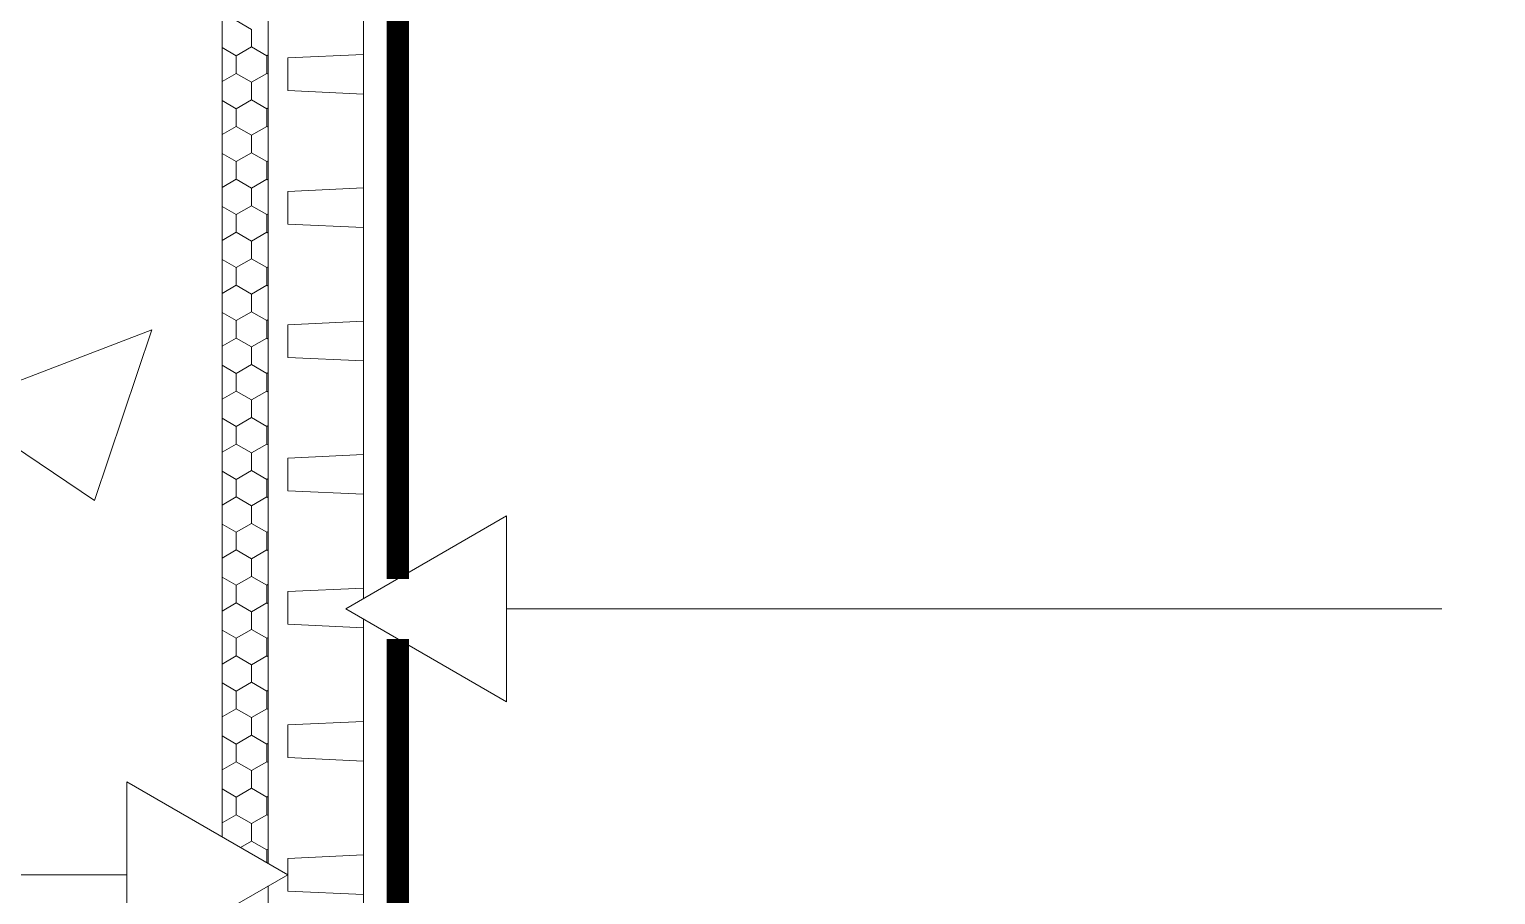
# Model space of a CAD drawing. Header units: millimetres. Extents: x -1245 to 7283, y 1609 to 4579.
# Drawn here: x 3629.5 to 3761.4, y 3298.4 to 3376.3 of the extents above; entities that cross this region are included whole.
import ezdxf

# ---------------------------------------------------------------- set-up
doc = ezdxf.new("R2010")
doc.units = ezdxf.units.MM

msp = doc.modelspace()

# ---------------------------------------------------------------- hatches: boundary and pattern name
at = {"lineweight": 5}
h = msp.add_hatch(dxfattribs=at)
h.set_pattern_fill('AR-CONC', color=256)
h.set_pattern_definition([(50, (-4596.65, 1603.03), (182.1847, -15.939), [19.05, -209.55]), (355, (-4596.65, 1603.03), (-35.2434, 191.057), [15.24, -167.6406]), (100.4514, (-4581.46, 1601.7), (146.9412, 175.1178), [16.19, -178.0902]), (46.1842, (-4596.65, 1653.83), (271.079, -42.0423), [28.575, -314.325]), (96.6356, (-4574.06, 1650.32), (237.404, 247.426), [24.285, -267.1356]), (351.1842, (-4596.65, 1653.83), (237.404, 247.426), [22.86, -251.46]), (21, (-4571.25, 1641.13), (151.6144, -102.2652), [19.05, -209.55]), (326, (-4571.25, 1641.13), (61.802, 184.188), [15.24, -167.64]), (71.4514, (-4558.61, 1632.6), (213.4164, 81.9228), [16.19, -178.09]), (37.5, (-4596.646, 1603.026), (3.0886, 84.55504), [0, -165.608, 0, -170.18, 0, -168.275]), (7.5, (-4596.65, 1603.03), (66.8197, 100.1806), [0, -97.028, 0, -161.798, 0, -64.135]), (327.5, (-4653.29, 1603.026), (135.5906, -5.72874), [0, -63.5, 0, -198.12, 0, -262.89]), (317.5, (-4678.69, 1603.03), (148.1292, 25.4265), [0, -82.55, 0, -131.572, 0, -186.69])])
h.paths.add_polyline_path([(5919.24, 3505.11), (5774.1, 3505.11), (5774.1, 3025.08), (5754.1, 3005.08), (3666.85, 3005.08), (3646.85, 3025.08), (3646.85, 3505.11), (3501.7, 3505.11), (3501.7, 2859.93), (3646.85, 2859.93), (5774.1, 2859.93), (5919.24, 2859.93)])

# ---------------------------------------------------------------- linework, layer by layer
for p, q in [((3659.58, 3450.4), (3659.58, 3325.07)), ((3672.44, 3324.13), (3756.54, 3324.13)), ((3659.58, 3323.2), (3659.58, 3031.94)), ((3638.28, 3300.22), (3386.43, 3300.22))]:
    msp.add_line(p, q, dxfattribs=at)
at = {"linetype": 'Continuous', "lineweight": 5}
for p, q in [((3649.5, 3376.26), (3648.12, 3377.06)), ((3649.5, 3374.68), (3649.5, 3376.26)), ((3648.12, 3373.88), (3646.85, 3374.62)), ((3649.5, 3374.68), (3648.12, 3373.88)), ((3650.87, 3373.88), (3649.5, 3374.68)), ((3651.01, 3373.96), (3650.87, 3373.88)), ((3648.12, 3372.3), (3648.12, 3373.88)), ((3650.87, 3372.3), (3650.87, 3373.88)), ((3648.12, 3372.3), (3646.85, 3371.56)), ((3649.5, 3371.5), (3648.12, 3372.3)), ((3650.87, 3372.3), (3649.5, 3371.5)), ((3649.5, 3369.91), (3649.5, 3371.5)), ((3651.01, 3372.22), (3650.87, 3372.3)), ((3648.12, 3369.12), (3646.85, 3369.85)), ((3649.5, 3369.91), (3648.12, 3369.12)), ((3648.12, 3367.53), (3648.12, 3369.12)), ((3650.87, 3369.12), (3649.5, 3369.91)), ((3651.01, 3369.2), (3650.87, 3369.12)), ((3650.87, 3367.53), (3650.87, 3369.12)), ((3648.12, 3367.53), (3646.85, 3366.8)), ((3649.5, 3366.74), (3648.12, 3367.53)), ((3650.87, 3367.53), (3649.5, 3366.74)), ((3651.01, 3367.45), (3650.87, 3367.53)), ((3649.5, 3365.15), (3649.5, 3366.74)), ((3648.12, 3364.36), (3646.85, 3365.09)), ((3649.5, 3365.15), (3648.12, 3364.36)), ((3650.87, 3364.36), (3649.5, 3365.15)), ((3648.12, 3362.77), (3648.12, 3364.36)), ((3651.01, 3364.44), (3650.87, 3364.36)), ((3650.87, 3362.77), (3650.87, 3364.36)), ((3648.12, 3362.77), (3646.85, 3362.04)), ((3649.5, 3361.98), (3648.12, 3362.77)), ((3650.87, 3362.77), (3649.5, 3361.98)), ((3651.01, 3362.69), (3650.87, 3362.77)), ((3649.5, 3360.39), (3649.5, 3361.98)), ((3648.12, 3359.6), (3646.85, 3360.33)), ((3649.5, 3360.39), (3648.12, 3359.6)), ((3648.12, 3358.01), (3648.12, 3359.6)), ((3650.87, 3359.6), (3649.5, 3360.39)), ((3651.01, 3359.67), (3650.87, 3359.6)), ((3650.87, 3358.01), (3650.87, 3359.6)), ((3648.12, 3358.01), (3646.85, 3357.27)), ((3649.5, 3357.21), (3648.12, 3358.01)), ((3650.87, 3358.01), (3649.5, 3357.21)), ((3649.5, 3355.63), (3649.5, 3357.21)), ((3651.01, 3357.93), (3650.87, 3358.01)), ((3648.12, 3354.83), (3646.85, 3355.57)), ((3649.5, 3355.63), (3648.12, 3354.83)), ((3650.87, 3354.83), (3649.5, 3355.63)), ((3648.12, 3353.25), (3648.12, 3354.83)), ((3651.01, 3354.91), (3650.87, 3354.83)), ((3650.87, 3353.25), (3650.87, 3354.83)), ((3648.12, 3353.25), (3646.85, 3352.51)), ((3649.5, 3352.45), (3648.12, 3353.25)), ((3650.87, 3353.25), (3649.5, 3352.45)), ((3651.01, 3353.17), (3650.87, 3353.25)), ((3649.5, 3350.86), (3649.5, 3352.45)), ((3648.12, 3350.07), (3646.85, 3350.8)), ((3649.5, 3350.86), (3648.12, 3350.07)), ((3650.87, 3350.07), (3649.5, 3350.86)), ((3648.12, 3348.48), (3648.12, 3350.07)), ((3651.01, 3350.15), (3650.87, 3350.07)), ((3650.87, 3348.48), (3650.87, 3350.07)), ((3648.12, 3348.48), (3646.85, 3347.75)), ((3649.5, 3347.69), (3648.12, 3348.48)), ((3650.87, 3348.48), (3649.5, 3347.69)), ((3649.5, 3346.1), (3649.5, 3347.69)), ((3651.01, 3348.4), (3650.87, 3348.48)), ((3648.12, 3345.31), (3646.85, 3346.04)), ((3649.5, 3346.1), (3648.12, 3345.31)), ((3648.12, 3343.72), (3648.12, 3345.31)), ((3650.87, 3345.31), (3649.5, 3346.1)), ((3651.01, 3345.39), (3650.87, 3345.31)), ((3650.87, 3343.72), (3650.87, 3345.31)), ((3648.12, 3343.72), (3646.85, 3342.99)), ((3649.5, 3342.93), (3648.12, 3343.72)), ((3650.87, 3343.72), (3649.5, 3342.93)), ((3651.01, 3343.64), (3650.87, 3343.72)), ((3649.5, 3341.34), (3649.5, 3342.93)), ((3648.12, 3340.55), (3646.85, 3341.28)), ((3649.5, 3341.34), (3648.12, 3340.55)), ((3650.87, 3340.55), (3649.5, 3341.34)), ((3648.12, 3338.96), (3648.12, 3340.55)), ((3651.01, 3340.62), (3650.87, 3340.55)), ((3650.87, 3338.96), (3650.87, 3340.55)), ((3648.12, 3338.96), (3646.85, 3338.22)), ((3649.5, 3338.16), (3648.12, 3338.96)), ((3650.87, 3338.96), (3649.5, 3338.16)), ((3651.01, 3338.88), (3650.87, 3338.96)), ((3649.5, 3336.58), (3649.5, 3338.16)), ((3648.12, 3335.78), (3646.85, 3336.52)), ((3649.5, 3336.58), (3648.12, 3335.78)), ((3648.12, 3334.2), (3648.12, 3335.78)), ((3650.87, 3335.78), (3649.5, 3336.58)), ((3651.01, 3335.86), (3650.87, 3335.78)), ((3650.87, 3334.2), (3650.87, 3335.78)), ((3648.12, 3334.2), (3646.85, 3333.46)), ((3649.5, 3333.4), (3648.12, 3334.2)), ((3650.87, 3334.2), (3649.5, 3333.4)), ((3649.5, 3331.81), (3649.5, 3333.4)), ((3651.01, 3334.12), (3650.87, 3334.2)), ((3649.5, 3331.81), (3648.12, 3331.02)), ((3650.87, 3331.02), (3649.5, 3331.81)), ((3648.12, 3331.02), (3646.85, 3331.75)), ((3648.12, 3329.43), (3648.12, 3331.02)), ((3651.01, 3331.1), (3650.87, 3331.02)), ((3650.87, 3329.43), (3650.87, 3331.02)), ((3648.12, 3329.43), (3646.85, 3328.7)), ((3649.5, 3328.64), (3648.12, 3329.43)), ((3650.87, 3329.43), (3649.5, 3328.64)), ((3651.01, 3329.35), (3650.87, 3329.43)), ((3649.5, 3327.05), (3649.5, 3328.64)), ((3648.12, 3326.26), (3646.85, 3326.99)), ((3649.5, 3327.05), (3648.12, 3326.26)), ((3650.87, 3326.26), (3649.5, 3327.05)), ((3648.12, 3324.67), (3648.12, 3326.26)), ((3651.01, 3326.34), (3650.87, 3326.26)), ((3650.87, 3324.67), (3650.87, 3326.26)), ((3648.12, 3324.67), (3646.85, 3323.94)), ((3649.5, 3323.88), (3648.12, 3324.67)), ((3650.87, 3324.67), (3649.5, 3323.88)), ((3649.5, 3322.29), (3649.5, 3323.88)), ((3651.01, 3324.59), (3650.87, 3324.67)), ((3648.12, 3321.5), (3646.85, 3322.23)), ((3649.5, 3322.29), (3648.12, 3321.5)), ((3648.12, 3319.91), (3648.12, 3321.5)), ((3650.87, 3321.5), (3649.5, 3322.29)), ((3651.01, 3321.57), (3650.87, 3321.5)), ((3650.87, 3319.91), (3650.87, 3321.5)), ((3648.12, 3319.91), (3646.85, 3319.17)), ((3649.5, 3319.11), (3648.12, 3319.91)), ((3650.87, 3319.91), (3649.5, 3319.11)), ((3651.01, 3319.83), (3650.87, 3319.91)), ((3649.5, 3317.53), (3649.5, 3319.11)), ((3648.12, 3316.73), (3646.85, 3317.47)), ((3649.5, 3317.53), (3648.12, 3316.73)), ((3650.87, 3316.73), (3649.5, 3317.53)), ((3648.12, 3315.15), (3648.12, 3316.73)), ((3651.01, 3316.81), (3650.87, 3316.73)), ((3650.87, 3315.15), (3650.87, 3316.73)), ((3648.12, 3315.15), (3646.85, 3314.41)), ((3649.5, 3314.35), (3648.12, 3315.15)), ((3650.87, 3315.15), (3649.5, 3314.35)), ((3651.01, 3315.07), (3650.87, 3315.15)), ((3649.5, 3312.76), (3649.5, 3314.35)), ((3648.12, 3311.97), (3646.85, 3312.7)), ((3649.5, 3312.76), (3648.12, 3311.97)), ((3650.87, 3311.97), (3649.5, 3312.76)), ((3651.01, 3312.05), (3650.87, 3311.97)), ((3648.12, 3310.38), (3648.12, 3311.97)), ((3650.87, 3310.38), (3650.87, 3311.97)), ((3648.12, 3310.38), (3646.85, 3309.65)), ((3649.5, 3309.59), (3648.12, 3310.38)), ((3650.87, 3310.38), (3649.5, 3309.59)), ((3649.5, 3308), (3649.5, 3309.59)), ((3651.01, 3310.3), (3650.87, 3310.38)), ((3648.12, 3307.21), (3646.85, 3307.94)), ((3649.5, 3308), (3648.12, 3307.21)), ((3648.12, 3305.62), (3648.12, 3307.21)), ((3650.87, 3307.21), (3649.5, 3308)), ((3651.01, 3307.29), (3650.87, 3307.21)), ((3650.87, 3305.62), (3650.87, 3307.21)), ((3648.12, 3305.62), (3646.85, 3304.89)), ((3649.5, 3304.83), (3648.12, 3305.62)), ((3650.87, 3305.62), (3649.5, 3304.83)), ((3651.01, 3305.54), (3650.87, 3305.62)), ((3649.5, 3303.24), (3649.5, 3304.83)), ((3649.5, 3303.24), (3648.51, 3302.67)), ((3650.87, 3302.45), (3649.5, 3303.24)), ((3651.01, 3302.52), (3650.87, 3302.45)), ((3650.87, 3301.31), (3650.87, 3302.45))]:
    msp.add_line(p, q, dxfattribs=at)
at = {"lineweight": 5}
for points in [[(3646.85, 3303.63), (3646.85, 3492.63), (3651.01, 3492.63), (3651.01, 3301.23)], [(3659.58, 3374.01), (3652.75, 3373.69), (3652.75, 3370.75), (3659.58, 3370.44)], [(3659.58, 3362.01), (3652.75, 3361.69), (3652.75, 3358.75), (3659.58, 3358.44)], [(3659.58, 3350.01), (3652.75, 3349.69), (3652.75, 3346.75), (3659.58, 3346.44)], [(3659.58, 3338.01), (3652.75, 3337.69), (3652.75, 3334.75), (3659.58, 3334.44)], [(3659.58, 3326.01), (3652.75, 3325.69), (3652.75, 3322.75), (3659.58, 3322.44)], [(3659.58, 3314.01), (3652.75, 3313.69), (3652.75, 3310.75), (3659.58, 3310.44)], [(3659.58, 3302.01), (3652.75, 3301.69), (3652.75, 3298.75), (3659.58, 3298.44)], [(3651.01, 3299.22), (3651.01, 3027.3), (3669.65, 3008.66), (4710.47, 3008.66), (5275.49, 3008.66)]]:
    msp.add_lwpolyline(points, dxfattribs=at)
at = {"lineweight": 5, "const_width": 2}
for points in [[(3652.01, 3449.09), (3653.89, 3452.01), (3662.65, 3452.01), (3662.65, 3326.83)], [(3662.65, 3321.43), (3662.65, 3116.82), (3670.92, 3116.82), (3686.28, 3122.62), (3699.36, 3127.55)]]:
    msp.add_lwpolyline(points, dxfattribs=at)
at = {"lineweight": 5}
for points in [[(3672.44, 3332.49), (3657.97, 3324.13), (3672.44, 3315.78)], [(3638.28, 3291.87), (3652.75, 3300.22), (3638.28, 3308.58)]]:
    msp.add_lwpolyline(points, close=True, dxfattribs=at)

doc.saveas('drawing.dxf')
